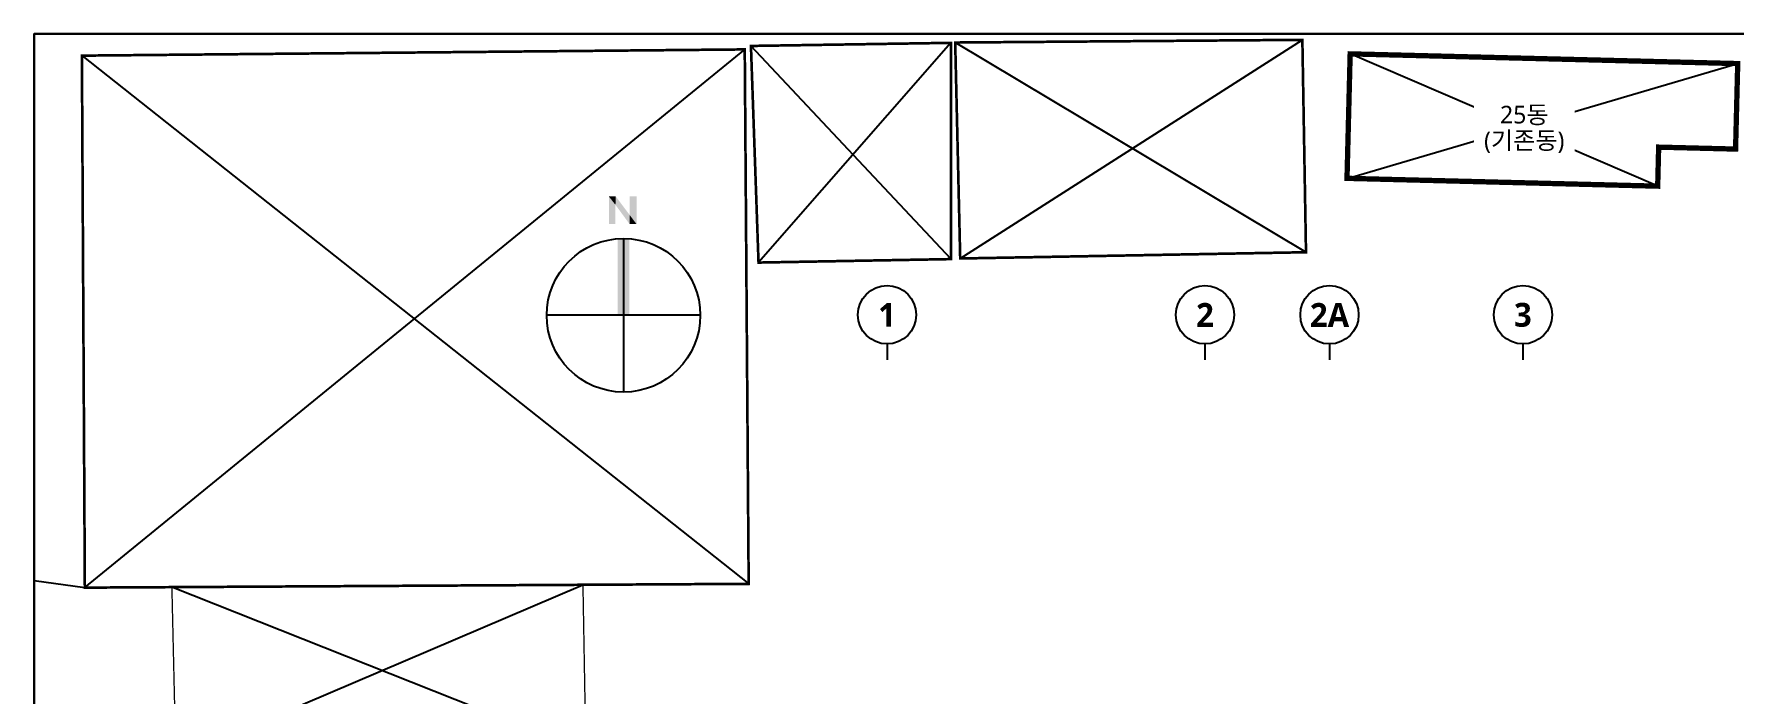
# Model space of a CAD drawing. Header units: millimetres. Extents: x 9 to 147, y 4 to 115.
# Drawn here: x 9.3 to 73.5, y 89.7 to 114.6 of the extents above; entities that cross this region are included whole.
import ezdxf
from ezdxf.enums import TextEntityAlignment as Align
from ezdxf.xclip import XClip

# ---------------------------------------------------------------- set-up
doc = ezdxf.new("R2010")
doc.units = ezdxf.units.MM
doc.header["$LTSCALE"] = 200
doc.layers.get('DEFPOINTS').update_dxf_attribs({"color": 137})
for name, color, linetype in [('SYM-BUB', 252, 'Continuous'), ('TEXT', 252, 'Continuous'), ('XR-현황측량도$0$경계석(33)', 252, 'Continuous'), ('XR-현황측량도$0$조립식건물(40)', 252, 'Continuous'), ('XR-현황측량도$0$천막(64)', 252, 'Continuous'), ('XR-현황측량도$0$현황선', 252, 'Continuous')]:
    doc.layers.add(name, color=color, linetype=linetype)
doc.styles.add('XR-PLAN$0$스타일2', font='malgunbd_0.ttf')
doc.styles.add('맑은고딕B', font='malgunbd_0.ttf')
doc.styles.add('스타일1', font='MALGUN_0.TTF')

# ---------------------------------------------------------------- blocks, each defined once
blk = doc.blocks.new('NEW_BUB')
at = {"layer": 'SYM-BUB'}
blk.add_line((0, 3), (0, 0), dxfattribs=at)
blk.add_circle((0, 8.5), 5.5, dxfattribs=at)
at = {"layer": 'SYM-BUB', "style": '맑은고딕B'}
blk.add_attdef('X', text='', height=4.5, dxfattribs=at).set_placement((0, 8.5), align=Align.MIDDLE)
blk = doc.blocks.new('XR-현황측량도')
at = {"layer": 'XR-현황측량도$0$경계석(33)'}
blk.add_lwpolyline([(85161, 148790), (84752, 148688), (84789, 141142), (84837, 133340), (85403, 132969), (86613, 129343), (88729, 129039)], dxfattribs=at)
at = {"layer": 'XR-현황측량도$0$조립식건물(40)', "const_width": 200}
blk.add_lwpolyline([(136371, 144489), (136490, 149188), (151119, 148821), (151038, 145594), (148135, 145667), (148098, 144194)], close=True, dxfattribs=at)
at = {"layer": 'XR-현황측량도$0$조립식건물(40)'}
for points in [[(148098, 144194), (136490, 149188)], [(136371, 144489), (151119, 148821)]]:
    blk.add_lwpolyline(points, dxfattribs=at)
at = {"layer": 'XR-현황측량도$0$천막(64)', "const_width": 100}
for points in [[(114158, 141310), (121424, 141441), (121423, 149604), (113872, 149487), (114158, 141310)], [(121771, 141464), (121582, 149616), (134686, 149717), (134823, 141700), (121771, 141464)], [(113786, 129182), (88729, 129039), (88618, 149121), (113638, 149356), (113786, 129182)]]:
    blk.add_lwpolyline(points, dxfattribs=at)
at = {"layer": 'XR-현황측량도$0$천막(64)'}
for points in [[(121423, 149604), (114158, 141310)], [(134823, 141700), (121582, 149616)], [(121771, 141464), (134686, 149717)], [(88618, 149121), (113786, 129182)], [(88729, 129039), (113638, 149356)], [(121424, 141441), (113872, 149487)]]:
    blk.add_lwpolyline(points, dxfattribs=at)
at = {"layer": 'XR-현황측량도$0$현황선', "ltscale": 3, "const_width": 50}
blk.add_lwpolyline([(92164, 122585), (107641, 122855), (107531, 129147), (92015, 129058)], close=True, dxfattribs=at)
at = {"layer": 'XR-현황측량도$0$현황선'}
for points in [[(107641, 122855), (92015, 129058)], [(92164, 122585), (107531, 129147)]]:
    blk.add_lwpolyline(points, dxfattribs=at)
blk = doc.blocks.new('01420NA__01')
for p, q in [((0, -16), (0, 16)), ((16, 0), (-16, 0))]:
    blk.add_line(p, q)
blk.add_circle((0, 0), 16)
for points in [[(16, 1.2), (16, -1.2), (0, 1.2), (0, -1.2)], [(19, 3.05), (19, 1.68), (24.76, 3.05), (23.02, 1.68)], [(23.02, 1.68), (24.76, 1.61), (19, -1.27), (20.92, -1.27)], [(24.76, 3.05), (23.02, 1.68), (24.76, 1.61)], [(20.92, -1.27), (19, -2.71), (24.76, -1.27), (24.76, -2.71)], [(19, -2.71), (19, -1.27), (20.92, -1.27)]]:
    blk.add_solid(points)
blk = doc.blocks.new('XR-PLAN$0$DEF-AXIS')
blk.add_line((0, 600), (0, 0))
blk.add_circle((0, 1700), 1100)
at = {"style": 'XR-PLAN$0$스타일2'}
blk.add_attdef('X', text='', height=900, dxfattribs=at).set_placement((0, 1700), align=Align.MIDDLE)

msp = doc.modelspace()

# ---------------------------------------------------------------- block references
ref = msp.add_blockref('XR-현황측량도', (-77.51, -35.338), dxfattribs=dict(xscale=0.001, yscale=0.001, zscale=0.001))
XClip(ref).set_block_clipping_path([(86810.4680804907, 39538.2997129494), (224210.4680804907, 149938.2997129495)])
at = {"xscale": 0.18116388888889, "yscale": 0.18116388888889, "zscale": 0.18116388888889, "rotation": 90}
msp.add_blockref('01420NA__01', (31.552, 103.981), dxfattribs=at)
at = {"layer": 'DEFPOINTS', "xscale": 0.0009999999999999998, "yscale": 0.0009999999999999998, "zscale": 0.0009999999999999998}
for p, values in [((41.5, 102.3), {'X': '1'}), ((53.5, 102.3), {'X': '2'}), ((65.5, 102.3), {'X': '3'})]:
    msp.add_blockref('XR-PLAN$0$DEF-AXIS', p, dxfattribs=at).add_auto_attribs(values)
at = {"layer": 'SYM-BUB', "xscale": 0.2000000000000001, "yscale": 0.2000000000000001, "zscale": 0.2000000000000001}
for p, values in [((41.5, 102.3), {'X': '1'}), ((53.5, 102.3), {'X': '2'}), ((58.2, 102.3), {'X': '2A'}), ((65.5, 102.3), {'X': '3'})]:
    msp.add_blockref('NEW_BUB', p, dxfattribs=at).add_auto_attribs(values)

# ---------------------------------------------------------------- next in the draw order: wipeouts: each hides what was drawn before it
msp.add_wipeout([(63.652, 112.204), (63.652, 109.892), (67.454, 109.892), (67.454, 112.204)])

# ---------------------------------------------------------------- next in the draw order: linework, layer by layer
msp.add_lwpolyline([(9.3, 114.6), (146.7, 114.6), (146.7, 4.2), (9.3, 4.2)], close=True)

# ---------------------------------------------------------------- next in the draw order: texts
at = {"layer": 'TEXT', "style": '스타일1'}
for s, p in [('25동', (65.551, 111.556)), ('(기존동)', (65.551, 110.586))]:
    msp.add_text(s, height=0.6667, dxfattribs=at).set_placement(p, align=Align.MIDDLE_CENTER)

doc.saveas('drawing.dxf')
